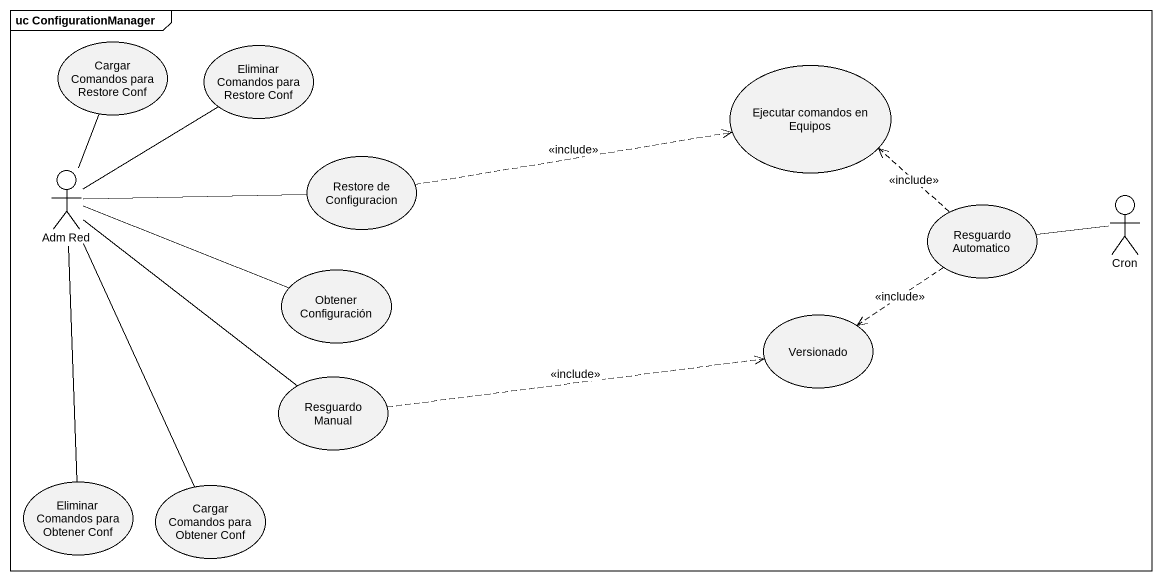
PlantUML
@startuml
mainframe uc ConfigurationManager
usecase "Cargar Comandos para Restore Conf" as Cargar_Comandos_para
usecase "Eliminar Comandos para Restore Conf" as Eliminar_Comandos_para
usecase "Ejecutar comandos en Equipos" as Ejecutar_comandos_en_Equipos
actor "Adm Red" as Adm_Red
usecase "Restore de Configuracion" as Restore_de_Configuracion
usecase "Resguardo Automatico" as Resguardo_Automatico
actor Cron
usecase "Obtener Configuración" as Obtener_Configuración
usecase Versionado
usecase "Resguardo Manual" as Resguardo_Manual
usecase "Eliminar Comandos para Obtener Conf" as Eliminar_Comandos_para_2
usecase "Cargar Comandos para Obtener Conf" as Cargar_Comandos_para_2
Adm_Red -up- Cargar_Comandos_para
Adm_Red -up- Eliminar_Comandos_para
Adm_Red -right- Restore_de_Configuracion
Adm_Red -right- Obtener_Configuración
Adm_Red -- Resguardo_Manual
Adm_Red -- Eliminar_Comandos_para_2
Adm_Red -- Cargar_Comandos_para_2
Restore_de_Configuracion .right.> Ejecutar_comandos_en_Equipos : <<include>>
Resguardo_Automatico .up.> Ejecutar_comandos_en_Equipos : <<include>>
Resguardo_Automatico ..> Versionado : <<include>>
Cron -left- Resguardo_Automatico
Resguardo_Manual .right.> Versionado : <<include>>
@enduml
